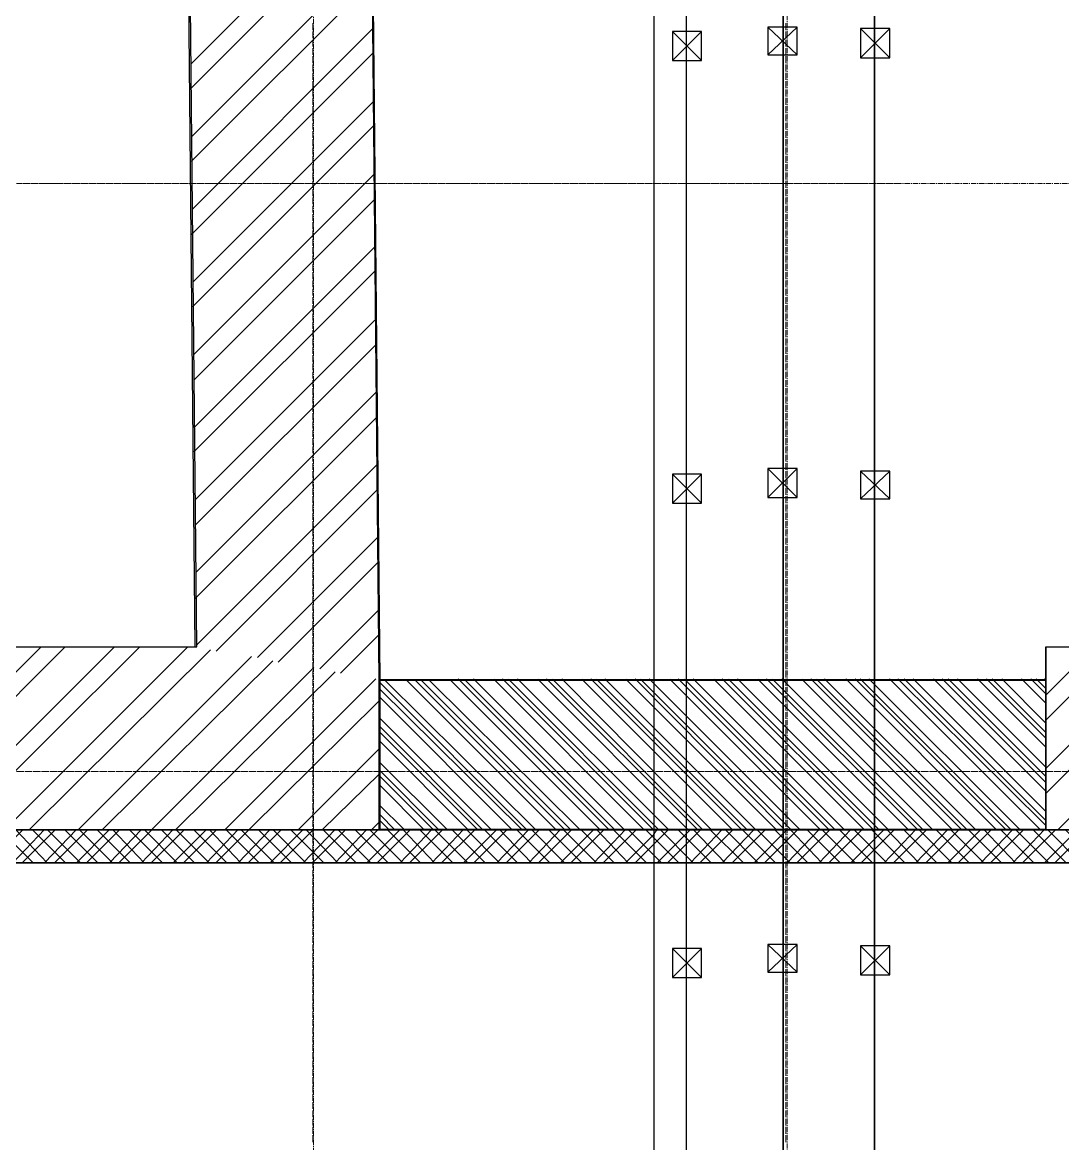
# Model space of a CAD drawing. Header units: millimetres. Extents: x -10178924 to 11692288, y -947381 to 58396.
# Drawn here: x 747018 to 750201, y -814179 to -810748 of the extents above; entities that cross this region are included whole.
import ezdxf

# ---------------------------------------------------------------- set-up
doc = ezdxf.new("R2010")
doc.units = ezdxf.units.MM
doc.linetypes.add('осевая', pattern=[50.8, 31.75, -6.35, 6.35, -6.35])
for name, color, linetype, lineweight in [('PDF _0', 7, 'Continuous', 9), ('PDF _Разрезы', 7, 'Continuous', 9), ('ОСНОВНАЯ', 127, 'Continuous', 35), ('Отделка СТЕН', 6, 'Continuous', 13), ('Перегородки', 162, 'Continuous', 9), ('Размеры осевые', 153, 'Continuous', 9), ('Стены.1', 7, 'Continuous', 25), ('ШТРИХОВКА', 252, 'Continuous', 15)]:
    doc.layers.add(name, color=color, linetype=linetype, lineweight=lineweight)
for name, color, linetype in [('PDF _PDF _Разрезы', 7, 'Continuous'), ('PDF _ВК_В1', 5, 'Continuous'), ('PDF _ВК_Т3', 1, 'Continuous'), ('PDF _ВК_Т4', 6, 'Continuous'), ('PDF _ОСНОВНАЯ', 1, 'Continuous'), ('PDF _Отделка СТЕН', 6, 'Continuous'), ('PDF _Стены внутр.1', 7, 'Continuous'), ('PDF _Стены.1', 7, 'Continuous'), ('Стены внутр.1', 7, 'Continuous')]:
    doc.layers.add(name, color=color, linetype=linetype)
for name, color, linetype, true_color in [('PDF _Перегородки', 7, 'Continuous', 0x0037dd), ('PDF _Размеры осевые', 7, 'Continuous', 0x5d6970), ('PDF _штриховка', 7, 'Continuous', 0x95834a)]:
    doc.layers.add(name, color=color, linetype=linetype, true_color=true_color)

# ---------------------------------------------------------------- blocks, each defined once
blk = doc.blocks.new('A$C5282721b')
at = {"layer": 'Отделка СТЕН', "true_color": 0x000000, "transparency": 33554687}
h = blk.add_hatch(dxfattribs=at)
h.set_pattern_fill('ANSI37', color=18, scale=22, angle=-90)
h.set_pattern_definition([(315, (-17446.33, 108538.816), (49.39141, 49.39141), []), (45, (-17446.33, 108538.816), (-49.39141, 49.39141), [])])
h.paths.add_polyline_path([(26592.373, -32428.119), (25753.823, -32428.119), (17403.142, -32428.119), (17403.142, -38395.958), (26591.954, -38400.464), (26591.961, -38300.463), (17503.142, -38296.007), (17503.142, -32528.119), (25753.823, -32528.119), (26592.366, -32528.119)])
h.paths.add_polyline_path([(28638.33, -32428.119), (27792.557, -32428.119), (26592.373, -32428.119), (26592.366, -32528.119), (28638.33, -32528.119)])
h.paths.add_polyline_path([(36484.836, -38082.681), (36383.118, -38082.906), (36381.494, -38305.263), (26591.961, -38300.463), (26591.954, -38400.464), (36480.32, -38405.312)])
at = {"layer": 'Перегородки', "lineweight": 20, "true_color": 0x000000, "transparency": 33554687}
h = blk.add_hatch(dxfattribs=at)
h.set_pattern_fill('ANSI32', color=18, scale=10, angle=-90)
h.set_pattern_definition([(315, (314226.94, 14316.97), (67.35192, 67.35192), []), (315, (314226.94, 14272.07), (67.35192, 67.35192), [])])
h.paths.add_polyline_path([(25753.823, -31968.119), (25753.823, -32428.119), (27792.557, -32428.119), (27792.557, -31966.149)])
at = {"layer": 'ШТРИХОВКА', "ltscale": 100, "true_color": 0x000000, "transparency": 33554687}
h = blk.add_hatch(dxfattribs=at)
h.set_pattern_fill('ANSI31', color=18, scale=50)
h.set_pattern_definition([(45, (-107037.55, 12739.44), (-112.2532, 112.2532), [])])
h.paths.add_polyline_path([(25192.811, -31868.119), (25035.25, -15862.111), (25595.277, -15862.111), (25753.823, -31968.119)])
h = blk.add_hatch(dxfattribs=at)
h.set_pattern_fill('ANSI31', color=18, scale=50)
h.set_pattern_definition([(45, (-104060.72, 12739.44), (-112.2532, 112.2532), [])])
h.paths.add_polyline_path([(28819.385, -27909.346), (28259.391, -27912.252), (28288.13, -31868.119), (27792.557, -31868.119), (27792.557, -32428.119), (29042.101, -32424.051), (29042.101, -31868.119), (28848.144, -31868.119)])
h.paths.add_polyline_path([(28251.265, -26793.645), (28811.26, -26790.739), (28731.866, -15862.111), (28171.851, -15862.111)])
h = blk.add_hatch(dxfattribs=at)
h.set_pattern_fill('ANSI31', color=18, scale=50)
h.set_pattern_definition([(45, (-79853.19, 25128.16), (-112.2532, 112.2532), [])])
edge = h.paths.add_edge_path()
edge.add_line((36498.921, -37009.188), (36898.882, -37014.787))
edge.add_line((36898.882, -37014.787), (36964.029, -32428.119))
edge.add_line((36964.029, -32428.119), (37032.722, -32428.119))
edge.add_line((37032.722, -32428.119), (37032.722, -30586.036))
edge.add_line((37032.722, -30586.036), (38904.657, -30586.036))
edge.add_line((38904.657, -30586.036), (38902.425, -30898.17))
edge.add_line((38902.425, -30898.17), (39152.455, -30898.17))
edge.add_line((39152.455, -30898.17), (39154.793, -30586.036))
edge.add_line((39154.793, -30586.036), (41035.118, -30586.036))
edge.add_line((41035.118, -30586.036), (41035.118, -30412.839))
edge.add_line((41035.118, -30412.839), (41035.118, -30026.036))
edge.add_line((41035.118, -30026.036), (36472.722, -30026.036))
edge.add_line((36472.722, -30026.036), (36472.722, -31868.119))
edge.add_line((36472.722, -31868.119), (30542.101, -31868.119))
edge.add_line((30542.101, -31868.119), (30542.101, -32424.051))
edge.add_line((30542.101, -32424.051), (36563.99, -32428.119))
edge.add_line((36563.99, -32428.119), (36498.921, -37066.477))
h.paths.add_polyline_path([(25192.811, -31868.119), (17563.142, -31868.119), (17563.142, -30066.63), (12841.199, -30066.63), (12841.199, -31868.119), (7024.898, -31868.119), (7024.898, -31969.641), (7024.898, -32428.119), (13001.199, -32428.119), (13001.199, -38443.071), (10379.676, -38473.857), (10379.676, -38873.885), (13001.199, -38843.098), (13401.199, -38838.401), (13401.199, -32428.119), (13401.199, -30626.63), (17003.142, -30626.63), (17003.142, -32428.119), (17003.142, -38795.762), (36871.442, -38820.294), (36872.104, -38529.718), (36884.044, -38081.988), (36484.836, -38082.681), (36480.32, -38405.312), (17403.142, -38395.958), (17403.142, -32428.119), (25753.823, -32428.119), (25753.823, -31968.119)])
at = {"layer": 'PDF _Разрезы', "color": 18, "lineweight": 9, "true_color": 0x000000, "transparency": 33554687}
blk.add_lwpolyline([(26590.978, -58613.553), (26594.843, 2746.034)], dxfattribs=at)
at = {"layer": 'ОСНОВНАЯ', "color": 18, "ltscale": 100, "true_color": 0x000000, "transparency": 33554687}
for p, q in [((25753.823, -31968.119), (27792.565, -31969.135)), ((27792.557, -32428.119), (25753.823, -32428.119))]:
    blk.add_line(p, q, dxfattribs=at)
at = {"layer": 'Размеры осевые', "color": 251, "linetype": 'осевая', "ltscale": 0.5, "transparency": 33554687}
for p, q in [((27000, -52200), (27000, 1500)), ((25550, -58512.867), (25550, -4812.867)), ((-9750, -30450), (44700, -30450)), ((-9750, -32250), (62308.109, -32250)), ((-9718.727, -32250), (61848.609, -32250)), ((-9718.727, -32250), (61848.609, -32250))]:
    blk.add_line(p, q, dxfattribs=at)
at = {"layer": 'Стены внутр.1', "color": 18, "linetype": 'Continuous', "true_color": 0x000000, "transparency": 33554687}
blk.add_line((25753.823, -32428.119), (25753.823, -31968.119), dxfattribs=at)
at = {"layer": 'Стены.1', "color": 18, "linetype": 'Continuous', "true_color": 0x000000, "transparency": 33554687}
for p, q in [((27792.557, -32428.119), (27792.557, -31868.119)), ((25753.823, -32428.119), (25753.823, -31968.119))]:
    blk.add_line(p, q, dxfattribs=at)
at = {"layer": 'Стены.1', "color": 18, "linetype": 'Continuous', "true_color": 0x000000, "transparency": 33554687, "flags": 128}
for points in [[(25192.811, -31868.119), (25035.25, -15862.111)], [(25753.823, -31968.119), (25595.277, -15862.111)], [(17563.142, -31868.119), (25192.811, -31868.119)], [(27792.557, -31868.119), (28288.13, -31868.119)], [(17403.142, -32428.119), (25753.823, -32428.119)], [(27792.557, -32428.119), (28638.33, -32428.119)], [(17503.142, -32528.119), (25753.823, -32528.119)], [(25753.823, -32528.119), (28638.33, -32528.119)]]:
    blk.add_lwpolyline(points, dxfattribs=at)

msp = doc.modelspace()

# ---------------------------------------------------------------- linework, layer by layer
at = {"layer": 'PDF _0', "lineweight": 25}
for points in [[(749007.6, -810864.3), (749096.5, -810864.3), (749096.5, -810775.4), (749007.6, -810775.4)], [(749299.7, -810847.3), (749388.6, -810847.3), (749388.6, -810762.7), (749299.7, -810762.7)], [(749583.3, -810855.8), (749672.2, -810855.8), (749672.2, -810766.9), (749583.3, -810766.9)], [(749299.7, -812202), (749388.6, -812202), (749388.6, -812113.1), (749299.7, -812113.1)], [(749007.6, -812218.9), (749096.5, -812218.9), (749096.5, -812130), (749007.6, -812130)], [(749583.3, -812206.2), (749672.2, -812206.2), (749672.2, -812121.6), (749583.3, -812121.6)], [(749007.6, -813671), (749096.5, -813671), (749096.5, -813582.1), (749007.6, -813582.1)], [(749299.7, -813654), (749388.6, -813654), (749388.6, -813569.4), (749299.7, -813569.4)], [(749583.3, -813662.5), (749672.2, -813662.5), (749672.2, -813573.6), (749583.3, -813573.6)]]:
    msp.add_lwpolyline(points, close=True, dxfattribs=at)
for points in [[(749007.6, -810775.4), (749096.5, -810864.3)], [(749096.5, -810775.4), (749007.6, -810864.3)], [(749299.7, -810762.7), (749388.6, -810847.3)], [(749388.6, -810762.7), (749299.7, -810847.3)], [(749583.3, -810766.9), (749672.2, -810855.8)], [(749672.2, -810766.9), (749583.3, -810855.8)], [(749299.7, -812113.1), (749388.6, -812202)], [(749388.6, -812113.1), (749299.7, -812202)], [(749007.6, -812130), (749096.5, -812218.9)], [(749096.5, -812130), (749007.6, -812218.9)], [(749583.3, -812121.6), (749672.2, -812206.2)], [(749672.2, -812121.6), (749583.3, -812206.2)], [(749007.6, -813582.1), (749096.5, -813671)], [(749096.5, -813582.1), (749007.6, -813671)], [(749299.7, -813569.4), (749388.6, -813654)], [(749388.6, -813569.4), (749299.7, -813654)], [(749583.3, -813573.6), (749672.2, -813662.5)], [(749672.2, -813573.6), (749583.3, -813662.5)]]:
    msp.add_lwpolyline(points, dxfattribs=at)
at = {"layer": 'PDF _PDF _Разрезы', "lineweight": 9}
msp.add_lwpolyline([(748948.3, -839405.6), (748952.5, -778045.5)], dxfattribs=at)
at = {"layer": 'PDF _ВК_В1', "lineweight": 30}
msp.add_lwpolyline([(749049.9, -821291), (749049.9, -786439.2)], dxfattribs=at)
at = {"layer": 'PDF _ВК_Т3', "lineweight": 35}
msp.add_lwpolyline([(749346.2, -821172.5), (749346.2, -786147.1)], dxfattribs=at)
at = {"layer": 'PDF _ВК_Т4', "lineweight": 35}
msp.add_lwpolyline([(749625.6, -821121.7), (749625.6, -785876.1)], dxfattribs=at)
at = {"layer": 'PDF _ОСНОВНАЯ', "lineweight": 35}
for points in [[(748110.1, -812760.8), (750150.5, -812760.8)], [(750150.6, -813218), (748110.2, -813218)]]:
    msp.add_lwpolyline(points, dxfattribs=at)
at = {"layer": 'PDF _Отделка СТЕН', "lineweight": 13}
for points in [[(746988.3, -813319.6), (747085.6, -813218)], [(746996.7, -813218), (747094.1, -813319.6)], [(747085.6, -813319.6), (747183, -813218)], [(747094.1, -813218), (747195.7, -813319.6)], [(747183, -813319.6), (747284.6, -813218)], [(747191.5, -813218), (747293.1, -813319.6)], [(747284.6, -813319.6), (747382, -813218)], [(747293.1, -813218), (747390.4, -813319.6)], [(747382, -813319.6), (747479.3, -813218)], [(747390.4, -813218), (747492, -813319.6)], [(747479.3, -813319.6), (747580.9, -813218)], [(747487.8, -813218), (747589.4, -813319.6)], [(747580.9, -813319.6), (747678.3, -813218)], [(747589.4, -813218), (747686.8, -813319.6)], [(747678.3, -813319.6), (747775.7, -813218)], [(747686.8, -813218), (747788.4, -813319.6)], [(747775.7, -813319.6), (747877.3, -813218)], [(747784.1, -813218), (747885.7, -813319.6)], [(747877.3, -813319.6), (747974.6, -813218)], [(747885.7, -813218), (747983.1, -813319.6)], [(747974.6, -813319.6), (748072, -813218)], [(747983.1, -813218), (748084.7, -813319.6)], [(748072, -813319.6), (748173.6, -813218)], [(748080.5, -813218), (748182.1, -813319.6)], [(748173.6, -813319.6), (748271, -813218)], [(748182.1, -813218), (748279.4, -813319.6)], [(748271, -813319.6), (748368.3, -813218)], [(748279.4, -813218), (748381, -813319.6)], [(748368.3, -813319.6), (748469.9, -813218)], [(748376.8, -813218), (748478.4, -813319.6)], [(748469.9, -813319.6), (748567.3, -813218)], [(748478.4, -813218), (748575.8, -813319.6)], [(748567.3, -813319.6), (748664.7, -813218)], [(748575.8, -813218), (748677.4, -813319.6)], [(748664.7, -813319.6), (748766.3, -813218)], [(748673.1, -813218), (748774.7, -813319.6)], [(748766.3, -813319.6), (748863.6, -813218)], [(748774.7, -813218), (748872.1, -813319.6)], [(748961, -813218), (748948.3, -813234.9), (748863.6, -813319.6)], [(748872.1, -813218), (748948.3, -813294.2)], [(748961, -813319.6), (749062.6, -813218)], [(748969.5, -813218), (749071.1, -813319.6)], [(749062.6, -813319.6), (749160, -813218)], [(749071.1, -813218), (749168.4, -813319.6)], [(749160, -813319.6), (749257.3, -813218)], [(749168.4, -813218), (749270, -813319.6)], [(749257.3, -813319.6), (749358.9, -813218)], [(749265.8, -813218), (749367.4, -813319.6)], [(749358.9, -813319.6), (749456.3, -813218)], [(749367.4, -813218), (749464.8, -813319.6)], [(749456.3, -813319.6), (749553.7, -813218)], [(749464.8, -813218), (749566.4, -813319.6)], [(749553.7, -813319.6), (749655.3, -813218)], [(749562.1, -813218), (749663.7, -813319.6)], [(749655.3, -813319.6), (749752.6, -813218)], [(749663.7, -813218), (749761.1, -813319.6)], [(749752.6, -813319.6), (749850, -813218)], [(749761.1, -813218), (749862.7, -813319.6)], [(749850, -813319.6), (749951.6, -813218)], [(749858.5, -813218), (749960.1, -813319.6)], [(749951.6, -813319.6), (750049, -813218)], [(749960.1, -813218), (750057.4, -813319.6)], [(750049, -813319.6), (750146.3, -813218)], [(750057.4, -813218), (750159, -813319.6)], [(750146.3, -813319.6), (750247.9, -813218)], [(750154.8, -813218), (750256.4, -813319.6)], [(748948.3, -813294.2), (748973.7, -813319.6)]]:
    msp.add_lwpolyline(points, dxfattribs=at)
at = {"layer": 'PDF _Перегородки', "color": 5, "lineweight": 20}
for points in [[(748127, -812760.8), (748588.5, -813218)], [(748220.2, -812760.8), (748677.4, -813218)], [(748262.5, -812760.8), (748723.9, -813218)], [(748351.4, -812756.6), (748812.8, -813218)], [(748398, -812756.6), (748859.4, -813218)], [(748486.9, -812756.6), (748948.3, -813218)], [(748533.4, -812756.6), (748994.9, -813218)], [(748622.3, -812756.6), (749083.8, -813218)], [(748668.9, -812756.6), (749126.1, -813218)], [(748757.8, -812756.6), (749219.2, -813218)], [(748800.1, -812756.6), (749261.6, -813218)], [(748893.3, -812756.6), (749350.5, -813218)], [(748935.6, -812756.6), (749397, -813218)], [(749024.5, -812756.6), (749485.9, -813218)], [(749071.1, -812756.6), (749532.5, -813218)], [(749160, -812756.6), (749621.4, -813218)], [(749206.5, -812756.6), (749668, -813218)], [(749295.4, -812756.6), (749756.9, -813218)], [(749342, -812756.6), (749803.4, -813218)], [(749430.9, -812756.6), (749892.3, -813218)], [(749473.2, -812756.6), (749934.7, -813218)], [(749566.4, -812756.6), (750027.8, -813218)], [(749608.7, -812756.6), (750070.1, -813218)], [(749697.6, -812756.6), (750150.6, -813205.3)], [(749744.2, -812756.6), (750150.6, -813163)], [(749833.1, -812756.6), (750150.6, -813074.1)], [(749879.6, -812756.6), (750150.6, -813027.5)], [(749968.5, -812756.6), (750150.6, -812938.6)], [(750015.1, -812756.6), (750150.6, -812892)], [(750104, -812756.6), (750150.6, -812803.1)], [(750146.3, -812756.6), (750150.6, -812756.6)], [(748110.1, -812786.2), (748546.1, -813218)], [(748110.1, -812875.1), (748453, -813218)], [(748110.1, -812917.4), (748410.7, -813218)], [(748110.1, -813010.6), (748317.5, -813218)], [(748110.1, -813052.9), (748275.2, -813218)], [(748110.1, -813141.8), (748186.3, -813218)], [(748110.1, -813188.4), (748139.7, -813218)]]:
    msp.add_lwpolyline(points, dxfattribs=at)
at = {"layer": 'PDF _Размеры осевые', "lineweight": 9}
for points in [[(747906.9, -810771.1), (747906.9, -810754.2), (747906.9, -810750)], [(747906.9, -810796.5), (747906.9, -810779.6), (747906.9, -810775.4)], [(749354.7, -810771.1), (749354.7, -810754.2), (749354.7, -810750)], [(749354.7, -810796.5), (749354.7, -810779.6), (749354.7, -810775.4)], [(747906.9, -810821.9), (747906.9, -810805), (747906.9, -810800.8)], [(749354.7, -810821.9), (749354.7, -810805), (749354.7, -810800.8)], [(747906.9, -810847.3), (747906.9, -810830.4), (747906.9, -810826.2)], [(749354.7, -810847.3), (749354.7, -810830.4), (749354.7, -810826.2)], [(747906.9, -810872.7), (747906.9, -810855.8), (747906.9, -810851.6)], [(747906.9, -810898.1), (747906.9, -810881.2), (747906.9, -810877)], [(749354.7, -810872.7), (749354.7, -810855.8), (749354.7, -810851.6)], [(749354.7, -810898.1), (749354.7, -810881.2), (749354.7, -810877)], [(747906.9, -810923.5), (747906.9, -810906.6), (747906.9, -810902.4)], [(749354.7, -810923.5), (749354.7, -810906.6), (749354.7, -810902.4)], [(747906.9, -810948.9), (747906.9, -810932), (747906.9, -810927.8)], [(749354.7, -810948.9), (749354.7, -810932), (749354.7, -810927.8)], [(747906.9, -810974.3), (747906.9, -810957.4), (747906.9, -810953.2)], [(747906.9, -810999.7), (747906.9, -810982.8), (747906.9, -810978.6)], [(749354.7, -810974.3), (749354.7, -810957.4), (749354.7, -810953.2)], [(749354.7, -810999.7), (749354.7, -810982.8), (749354.7, -810978.6)], [(747906.9, -811025.1), (747906.9, -811008.2), (747906.9, -811004)], [(749354.7, -811025.1), (749354.7, -811008.2), (749354.7, -811004)], [(747906.9, -811050.5), (747906.9, -811033.6), (747906.9, -811029.4)], [(749354.7, -811050.5), (749354.7, -811033.6), (749354.7, -811029.4)], [(747906.9, -811075.9), (747906.9, -811059), (747906.9, -811054.8)], [(747906.9, -811101.3), (747906.9, -811084.4), (747906.9, -811080.2)], [(749354.7, -811075.9), (749354.7, -811059), (749354.7, -811054.8)], [(749354.7, -811101.3), (749354.7, -811084.4), (749354.7, -811080.2)], [(747906.9, -811126.7), (747906.9, -811109.8), (747906.9, -811105.6)], [(749354.7, -811126.7), (749354.7, -811109.8), (749354.7, -811105.6)], [(747906.9, -811152.1), (747906.9, -811135.2), (747906.9, -811131)], [(749354.7, -811152.1), (749354.7, -811135.2), (749354.7, -811131)], [(747906.9, -811177.5), (747906.9, -811160.6), (747906.9, -811156.4)], [(747906.9, -811202.9), (747906.9, -811186), (747906.9, -811181.8)], [(749354.7, -811177.5), (749354.7, -811160.6), (749354.7, -811156.4)], [(749354.7, -811202.9), (749354.7, -811186), (749354.7, -811181.8)], [(747906.9, -811228.3), (747906.9, -811211.4), (747906.9, -811207.2)], [(749354.7, -811228.3), (749354.7, -811211.4), (749354.7, -811207.2)], [(747017.9, -811241), (747022.1, -811241), (747039.1, -811241)], [(747043.3, -811241), (747047.5, -811241), (747064.5, -811241)], [(747068.7, -811241), (747072.9, -811241), (747089.9, -811241)], [(747094.1, -811241), (747098.3, -811241), (747115.3, -811241)], [(747119.5, -811241), (747123.7, -811241), (747140.7, -811241)], [(747144.9, -811241), (747149.1, -811241), (747166.1, -811241)], [(747170.3, -811241), (747174.5, -811241), (747191.5, -811241)], [(747195.7, -811241), (747199.9, -811241), (747216.9, -811241)], [(747221.1, -811241), (747225.3, -811241), (747242.3, -811241)], [(747246.5, -811241), (747250.7, -811241), (747267.7, -811241)], [(747271.9, -811241), (747276.1, -811241), (747293.1, -811241)], [(747297.3, -811241), (747301.5, -811241), (747318.5, -811241)], [(747322.7, -811241), (747326.9, -811241), (747343.9, -811241)], [(747348.1, -811241), (747352.3, -811241), (747369.3, -811241)], [(747373.5, -811241), (747377.7, -811241), (747394.7, -811241)], [(747398.9, -811241), (747403.1, -811241), (747420.1, -811241)], [(747424.3, -811241), (747428.5, -811241), (747445.5, -811241)], [(747449.7, -811241), (747453.9, -811241), (747470.9, -811241)], [(747475.1, -811241), (747479.3, -811241), (747496.3, -811241)], [(747500.5, -811241), (747504.7, -811241), (747521.7, -811241)], [(747525.9, -811241), (747530.1, -811241), (747547.1, -811241)], [(747551.3, -811241), (747555.5, -811241), (747572.5, -811241)], [(747576.7, -811241), (747580.9, -811241), (747597.9, -811241)], [(747602.1, -811241), (747606.3, -811241), (747623.3, -811241)], [(747627.5, -811241), (747631.7, -811241), (747648.7, -811241)], [(747652.9, -811241), (747657.1, -811241), (747674.1, -811241)], [(747678.3, -811241), (747682.5, -811241), (747699.5, -811241)], [(747703.7, -811241), (747707.9, -811241), (747724.9, -811241)], [(747729.1, -811241), (747733.3, -811241), (747750.3, -811241)], [(747754.5, -811241), (747758.7, -811241), (747775.7, -811241)], [(747779.9, -811241), (747784.1, -811241), (747801.1, -811241)], [(747805.3, -811241), (747809.5, -811241), (747826.5, -811241)], [(747830.7, -811241), (747834.9, -811241), (747851.9, -811241)], [(747856.1, -811241), (747860.3, -811241), (747877.3, -811241)], [(747881.5, -811241), (747885.7, -811241), (747902.7, -811241)], [(747906.9, -811253.7), (747906.9, -811236.8), (747906.9, -811232.6)], [(747906.9, -811241), (747911.1, -811241), (747928.1, -811241)], [(747906.9, -811279.1), (747906.9, -811262.2), (747906.9, -811258)], [(747932.3, -811241), (747936.5, -811241), (747953.5, -811241)], [(747957.7, -811241), (747961.9, -811241), (747978.9, -811241)], [(747983.1, -811241), (747987.3, -811241), (748004.3, -811241)], [(748008.5, -811241), (748012.7, -811241), (748029.7, -811241)], [(748033.9, -811241), (748038.1, -811241), (748055.1, -811241)], [(748059.3, -811241), (748063.5, -811241), (748080.5, -811241)], [(748084.7, -811241), (748088.9, -811241), (748105.9, -811241)], [(748110.1, -811241), (748114.3, -811241), (748131.3, -811241)], [(748135.5, -811241), (748139.7, -811241), (748156.7, -811241)], [(748160.9, -811241), (748165.1, -811241), (748182.1, -811241)], [(748186.3, -811241), (748190.5, -811241), (748207.5, -811241)], [(748211.7, -811241), (748215.9, -811241), (748232.9, -811241)], [(748237.1, -811241), (748241.3, -811241), (748258.3, -811241)], [(748262.5, -811241), (748266.7, -811241), (748283.7, -811241)], [(748287.9, -811241), (748292.1, -811241), (748309.1, -811241)], [(748313.3, -811241), (748317.5, -811241), (748334.5, -811241)], [(748338.7, -811241), (748342.9, -811241), (748359.9, -811241)], [(748364.1, -811241), (748368.3, -811241), (748385.3, -811241)], [(748389.5, -811241), (748393.7, -811241), (748410.7, -811241)], [(748414.9, -811241), (748419.1, -811241), (748436.1, -811241)], [(748440.3, -811241), (748444.5, -811241), (748461.5, -811241)], [(748465.7, -811241), (748469.9, -811241), (748486.9, -811241)], [(748491.1, -811241), (748495.3, -811241), (748512.3, -811241)], [(748516.5, -811241), (748520.7, -811241), (748537.7, -811241)], [(748541.9, -811241), (748546.1, -811241), (748563.1, -811241)], [(748567.3, -811241), (748571.5, -811241), (748588.5, -811241)], [(748592.7, -811241), (748596.9, -811241), (748613.9, -811241)], [(748618.1, -811241), (748622.3, -811241), (748639.3, -811241)], [(748643.5, -811241), (748647.7, -811241), (748664.7, -811241)], [(748668.9, -811241), (748673.1, -811241), (748690.1, -811241)], [(748694.3, -811241), (748698.5, -811241), (748715.5, -811241)], [(748719.7, -811241), (748723.9, -811241), (748740.9, -811241)], [(748745.1, -811241), (748749.3, -811241), (748766.3, -811241)], [(748770.5, -811241), (748774.7, -811241), (748791.7, -811241)], [(748795.9, -811241), (748800.1, -811241), (748817.1, -811241)], [(748821.3, -811241), (748825.5, -811241), (748842.5, -811241)], [(748846.7, -811241), (748850.9, -811241), (748867.9, -811241)], [(748872.1, -811241), (748876.3, -811241), (748893.3, -811241)], [(748897.5, -811241), (748901.7, -811241), (748918.7, -811241)], [(748922.9, -811241), (748927.1, -811241), (748944.1, -811241)], [(748948.3, -811241), (748952.5, -811241), (748969.5, -811241)], [(748973.7, -811241), (748977.9, -811241), (748994.9, -811241)], [(748999.1, -811241), (749003.3, -811241), (749020.3, -811241)], [(749024.5, -811241), (749028.7, -811241), (749045.7, -811241)], [(749049.9, -811241), (749054.1, -811241), (749071.1, -811241)], [(749075.3, -811241), (749079.5, -811241), (749096.5, -811241)], [(749100.7, -811241), (749104.9, -811241), (749121.9, -811241)], [(749126.1, -811241), (749130.3, -811241), (749147.3, -811241)], [(749151.5, -811241), (749155.7, -811241), (749172.7, -811241)], [(749176.9, -811241), (749181.1, -811241), (749198.1, -811241)], [(749202.3, -811241), (749206.5, -811241), (749223.5, -811241)], [(749227.7, -811241), (749231.9, -811241), (749248.9, -811241)], [(749253.1, -811241), (749257.3, -811241), (749274.3, -811241)], [(749278.5, -811241), (749282.7, -811241), (749299.7, -811241)], [(749303.9, -811241), (749308.1, -811241), (749325.1, -811241)], [(749329.3, -811241), (749333.5, -811241), (749350.5, -811241)], [(749354.7, -811253.7), (749354.7, -811236.8), (749354.7, -811232.6)], [(749354.7, -811241), (749358.9, -811241), (749375.9, -811241)], [(749354.7, -811279.1), (749354.7, -811262.2), (749354.7, -811258)], [(749380.1, -811241), (749384.3, -811241), (749401.3, -811241)], [(749405.5, -811241), (749409.7, -811241), (749426.7, -811241)], [(749430.9, -811241), (749435.1, -811241), (749452.1, -811241)], [(749456.3, -811241), (749460.5, -811241), (749477.5, -811241)], [(749481.7, -811241), (749485.9, -811241), (749502.9, -811241)], [(749507.1, -811241), (749511.3, -811241), (749528.3, -811241)], [(749532.5, -811241), (749536.7, -811241), (749553.7, -811241)], [(749557.9, -811241), (749562.1, -811241), (749579.1, -811241)], [(749583.3, -811241), (749587.5, -811241), (749604.5, -811241)], [(749608.7, -811241), (749612.9, -811241), (749629.9, -811241)], [(749634.1, -811241), (749638.3, -811241), (749655.3, -811241)], [(749659.5, -811241), (749663.7, -811241), (749680.7, -811241)], [(749684.9, -811241), (749689.1, -811241), (749706.1, -811241)], [(747906.9, -811304.5), (747906.9, -811287.6), (747906.9, -811283.4)], [(749354.7, -811304.5), (749354.7, -811287.6), (749354.7, -811283.4)], [(747906.9, -811329.9), (747906.9, -811313), (747906.9, -811308.8)], [(749354.7, -811329.9), (749354.7, -811313), (749354.7, -811308.8)], [(747906.9, -811355.3), (747906.9, -811338.4), (747906.9, -811334.2)], [(747906.9, -811380.7), (747906.9, -811363.8), (747906.9, -811359.6)], [(749354.7, -811355.3), (749354.7, -811338.4), (749354.7, -811334.2)], [(749354.7, -811380.7), (749354.7, -811363.8), (749354.7, -811359.6)], [(747906.9, -811406.1), (747906.9, -811389.2), (747906.9, -811385)], [(749354.7, -811406.1), (749354.7, -811389.2), (749354.7, -811385)], [(747906.9, -811431.5), (747906.9, -811414.6), (747906.9, -811410.4)], [(749354.7, -811431.5), (749354.7, -811414.6), (749354.7, -811410.4)], [(747906.9, -811456.9), (747906.9, -811440), (747906.9, -811435.8)], [(747906.9, -811482.3), (747906.9, -811465.4), (747906.9, -811461.2)], [(749354.7, -811456.9), (749354.7, -811440), (749354.7, -811435.8)], [(749354.7, -811482.3), (749354.7, -811465.4), (749354.7, -811461.2)], [(747906.9, -811507.7), (747906.9, -811490.8), (747906.9, -811486.6)], [(749354.7, -811507.7), (749354.7, -811490.8), (749354.7, -811486.6)], [(747906.9, -811533.1), (747906.9, -811516.2), (747906.9, -811512)], [(749354.7, -811533.1), (749354.7, -811516.2), (749354.7, -811512)], [(747906.9, -811558.5), (747906.9, -811541.6), (747906.9, -811537.4)], [(747906.9, -811583.9), (747906.9, -811567), (747906.9, -811562.8)], [(749354.7, -811558.5), (749354.7, -811541.6), (749354.7, -811537.4)], [(749354.7, -811583.9), (749354.7, -811567), (749354.7, -811562.8)], [(747906.9, -811609.3), (747906.9, -811592.4), (747906.9, -811588.2)], [(749354.7, -811609.3), (749354.7, -811592.4), (749354.7, -811588.2)], [(747906.9, -811634.7), (747906.9, -811617.8), (747906.9, -811613.6)], [(749354.7, -811634.7), (749354.7, -811617.8), (749354.7, -811613.6)], [(747906.9, -811660.1), (747906.9, -811643.2), (747906.9, -811639)], [(747906.9, -811685.5), (747906.9, -811668.6), (747906.9, -811664.4)], [(749354.7, -811660.1), (749354.7, -811643.2), (749354.7, -811639)], [(749354.7, -811685.5), (749354.7, -811668.6), (749354.7, -811664.4)], [(747906.9, -811710.9), (747906.9, -811694), (747906.9, -811689.8)], [(749354.7, -811710.9), (749354.7, -811694), (749354.7, -811689.8)], [(747906.9, -811736.3), (747906.9, -811719.4), (747906.9, -811715.2)], [(749354.7, -811736.3), (749354.7, -811719.4), (749354.7, -811715.2)], [(747906.9, -811761.7), (747906.9, -811744.8), (747906.9, -811740.6)], [(747906.9, -811787.1), (747906.9, -811770.2), (747906.9, -811766)], [(749354.7, -811761.7), (749354.7, -811744.8), (749354.7, -811740.6)], [(749354.7, -811787.1), (749354.7, -811770.2), (749354.7, -811766)], [(747906.9, -811812.5), (747906.9, -811795.6), (747906.9, -811791.4)], [(749354.7, -811812.5), (749354.7, -811795.6), (749354.7, -811791.4)], [(747906.9, -811837.9), (747906.9, -811821), (747906.9, -811816.8)], [(747906.9, -811863.3), (747906.9, -811846.4), (747906.9, -811842.2)], [(749354.7, -811837.9), (749354.7, -811821), (749354.7, -811816.8)], [(749354.7, -811863.3), (749354.7, -811846.4), (749354.7, -811842.2)], [(747906.9, -811888.7), (747906.9, -811871.8), (747906.9, -811867.6)], [(749354.7, -811888.7), (749354.7, -811871.8), (749354.7, -811867.6)], [(747906.9, -811914.1), (747906.9, -811897.2), (747906.9, -811893)], [(749354.7, -811914.1), (749354.7, -811897.2), (749354.7, -811893)], [(747906.9, -811939.5), (747906.9, -811922.6), (747906.9, -811918.4)], [(747906.9, -811964.9), (747906.9, -811948), (747906.9, -811943.8)], [(749354.7, -811939.5), (749354.7, -811922.6), (749354.7, -811918.4)], [(749354.7, -811964.9), (749354.7, -811948), (749354.7, -811943.8)], [(747906.9, -811990.3), (747906.9, -811973.4), (747906.9, -811969.2)], [(749354.7, -811990.3), (749354.7, -811973.4), (749354.7, -811969.2)], [(747906.9, -812015.7), (747906.9, -811998.8), (747906.9, -811994.6)], [(749354.7, -812015.7), (749354.7, -811998.8), (749354.7, -811994.6)], [(747906.9, -812041.1), (747906.9, -812024.2), (747906.9, -812020)], [(747906.9, -812066.5), (747906.9, -812049.6), (747906.9, -812045.4)], [(749354.7, -812041.1), (749354.7, -812024.2), (749354.7, -812020)], [(749354.7, -812066.5), (749354.7, -812049.6), (749354.7, -812045.4)], [(747906.9, -812091.9), (747906.9, -812075), (747906.9, -812070.8)], [(749354.7, -812091.9), (749354.7, -812075), (749354.7, -812070.8)], [(747906.9, -812117.3), (747906.9, -812100.4), (747906.9, -812096.2)], [(749354.7, -812117.3), (749354.7, -812100.4), (749354.7, -812096.2)], [(747906.9, -812142.7), (747906.9, -812125.8), (747906.9, -812121.6)], [(747906.9, -812168.1), (747906.9, -812151.2), (747906.9, -812147)], [(749354.7, -812142.7), (749354.7, -812125.8), (749354.7, -812121.6)], [(749354.7, -812168.1), (749354.7, -812151.2), (749354.7, -812147)], [(747906.9, -812193.5), (747906.9, -812176.6), (747906.9, -812172.4)], [(749354.7, -812193.5), (749354.7, -812176.6), (749354.7, -812172.4)], [(747906.9, -812218.9), (747906.9, -812202), (747906.9, -812197.8)], [(749354.7, -812218.9), (749354.7, -812202), (749354.7, -812197.8)], [(747906.9, -812244.3), (747906.9, -812227.4), (747906.9, -812223.2)], [(747906.9, -812269.7), (747906.9, -812252.8), (747906.9, -812248.6)], [(749354.7, -812244.3), (749354.7, -812227.4), (749354.7, -812223.2)], [(749354.7, -812269.7), (749354.7, -812252.8), (749354.7, -812248.6)], [(747906.9, -812295.1), (747906.9, -812278.2), (747906.9, -812274)], [(749354.7, -812295.1), (749354.7, -812278.2), (749354.7, -812274)], [(747906.9, -812320.5), (747906.9, -812303.6), (747906.9, -812299.4)], [(749354.7, -812320.5), (749354.7, -812303.6), (749354.7, -812299.4)], [(747906.9, -812345.9), (747906.9, -812329), (747906.9, -812324.8)], [(747906.9, -812371.3), (747906.9, -812354.4), (747906.9, -812350.2)], [(749354.7, -812345.9), (749354.7, -812329), (749354.7, -812324.8)], [(749354.7, -812371.3), (749354.7, -812354.4), (749354.7, -812350.2)], [(747906.9, -812396.7), (747906.9, -812379.8), (747906.9, -812375.6)], [(749354.7, -812396.7), (749354.7, -812379.8), (749354.7, -812375.6)], [(747906.9, -812422.1), (747906.9, -812405.2), (747906.9, -812401)], [(749354.7, -812422.1), (749354.7, -812405.2), (749354.7, -812401)], [(747906.9, -812447.5), (747906.9, -812430.6), (747906.9, -812426.4)], [(747906.9, -812472.9), (747906.9, -812456), (747906.9, -812451.8)], [(749354.7, -812447.5), (749354.7, -812430.6), (749354.7, -812426.4)], [(749354.7, -812472.9), (749354.7, -812456), (749354.7, -812451.8)], [(747906.9, -812498.3), (747906.9, -812481.4), (747906.9, -812477.2)], [(749354.7, -812498.3), (749354.7, -812481.4), (749354.7, -812477.2)], [(747906.9, -812523.7), (747906.9, -812506.8), (747906.9, -812502.6)], [(747906.9, -812549.1), (747906.9, -812532.2), (747906.9, -812528)], [(749354.7, -812523.7), (749354.7, -812506.8), (749354.7, -812502.6)], [(749354.7, -812549.1), (749354.7, -812532.2), (749354.7, -812528)], [(747906.9, -812574.5), (747906.9, -812557.6), (747906.9, -812553.4)], [(749354.7, -812574.5), (749354.7, -812557.6), (749354.7, -812553.4)], [(747906.9, -812599.9), (747906.9, -812583), (747906.9, -812578.8)], [(749354.7, -812599.9), (749354.7, -812583), (749354.7, -812578.8)], [(747906.9, -812625.3), (747906.9, -812608.4), (747906.9, -812604.2)], [(747906.9, -812650.7), (747906.9, -812633.8), (747906.9, -812629.6)], [(749354.7, -812625.3), (749354.7, -812608.4), (749354.7, -812604.2)], [(749354.7, -812650.7), (749354.7, -812633.8), (749354.7, -812629.6)], [(747906.9, -812676.1), (747906.9, -812659.2), (747906.9, -812655)], [(749354.7, -812676.1), (749354.7, -812659.2), (749354.7, -812655)], [(747906.9, -812701.5), (747906.9, -812684.6), (747906.9, -812680.4)], [(749354.7, -812701.5), (749354.7, -812684.6), (749354.7, -812680.4)], [(747906.9, -812726.9), (747906.9, -812710), (747906.9, -812705.8)], [(747906.9, -812752.3), (747906.9, -812735.4), (747906.9, -812731.2)], [(749354.7, -812726.9), (749354.7, -812710), (749354.7, -812705.8)], [(749354.7, -812752.3), (749354.7, -812735.4), (749354.7, -812731.2)], [(747906.9, -812777.7), (747906.9, -812760.8), (747906.9, -812756.6)], [(749354.7, -812777.7), (749354.7, -812760.8), (749354.7, -812756.6)], [(747906.9, -812803.1), (747906.9, -812786.2), (747906.9, -812782)], [(749354.7, -812803.1), (749354.7, -812786.2), (749354.7, -812782)], [(747906.9, -812828.5), (747906.9, -812811.6), (747906.9, -812807.4)], [(747906.9, -812853.9), (747906.9, -812837), (747906.9, -812832.8)], [(749354.7, -812828.5), (749354.7, -812811.6), (749354.7, -812807.4)], [(749354.7, -812853.9), (749354.7, -812837), (749354.7, -812832.8)], [(747906.9, -812879.3), (747906.9, -812862.4), (747906.9, -812858.2)], [(749354.7, -812879.3), (749354.7, -812862.4), (749354.7, -812858.2)], [(747906.9, -812904.7), (747906.9, -812887.8), (747906.9, -812883.6)], [(749354.7, -812904.7), (749354.7, -812887.8), (749354.7, -812883.6)], [(747906.9, -812930.1), (747906.9, -812913.2), (747906.9, -812909)], [(747906.9, -812955.5), (747906.9, -812938.6), (747906.9, -812934.4)], [(749354.7, -812930.1), (749354.7, -812913.2), (749354.7, -812909)], [(749354.7, -812955.5), (749354.7, -812938.6), (749354.7, -812934.4)], [(747906.9, -812980.9), (747906.9, -812964), (747906.9, -812959.8)], [(749354.7, -812980.9), (749354.7, -812964), (749354.7, -812959.8)], [(747906.9, -813006.3), (747906.9, -812989.4), (747906.9, -812985.2)], [(749354.7, -813006.3), (749354.7, -812989.4), (749354.7, -812985.2)], [(747022.1, -813040.2), (747022.1, -813040.2)], [(747026.4, -813040.2), (747043.3, -813040.2)], [(747047.5, -813040.2), (747047.5, -813040.2)], [(747051.8, -813040.2), (747068.7, -813040.2)], [(747072.9, -813040.2), (747072.9, -813040.2)], [(747077.2, -813040.2), (747094.1, -813040.2)], [(747098.3, -813040.2), (747098.3, -813040.2)], [(747102.6, -813040.2), (747119.5, -813040.2)], [(747123.7, -813040.2), (747123.7, -813040.2)], [(747128, -813040.2), (747144.9, -813040.2)], [(747149.1, -813040.2), (747149.1, -813040.2)], [(747153.4, -813040.2), (747170.3, -813040.2)], [(747174.5, -813040.2), (747174.5, -813040.2)], [(747178.8, -813040.2), (747195.7, -813040.2)], [(747199.9, -813040.2), (747199.9, -813040.2)], [(747204.2, -813040.2), (747221.1, -813040.2)], [(747225.3, -813040.2), (747225.3, -813040.2)], [(747229.6, -813040.2), (747246.5, -813040.2)], [(747250.7, -813040.2), (747250.7, -813040.2)], [(747255, -813040.2), (747271.9, -813040.2)], [(747276.1, -813040.2), (747276.1, -813040.2)], [(747280.4, -813040.2), (747297.3, -813040.2)], [(747301.5, -813040.2), (747301.5, -813040.2)], [(747305.8, -813040.2), (747322.7, -813040.2)], [(747326.9, -813040.2), (747326.9, -813040.2)], [(747331.2, -813040.2), (747348.1, -813040.2)], [(747352.3, -813040.2), (747352.3, -813040.2)], [(747356.6, -813040.2), (747373.5, -813040.2)], [(747377.7, -813040.2), (747377.7, -813040.2)], [(747382, -813040.2), (747398.9, -813040.2)], [(747403.1, -813040.2), (747403.1, -813040.2)], [(747407.4, -813040.2), (747424.3, -813040.2)], [(747428.5, -813040.2), (747428.5, -813040.2)], [(747432.8, -813040.2), (747449.7, -813040.2)], [(747453.9, -813040.2), (747453.9, -813040.2)], [(747458.2, -813040.2), (747475.1, -813040.2)], [(747479.3, -813040.2), (747479.3, -813040.2)], [(747483.6, -813040.2), (747500.5, -813040.2)], [(747504.7, -813040.2), (747504.7, -813040.2)], [(747509, -813040.2), (747525.9, -813040.2)], [(747530.1, -813040.2), (747530.1, -813040.2)], [(747534.4, -813040.2), (747551.3, -813040.2)], [(747555.5, -813040.2), (747555.5, -813040.2)], [(747559.8, -813040.2), (747576.7, -813040.2)], [(747580.9, -813040.2), (747580.9, -813040.2)], [(747585.2, -813040.2), (747602.1, -813040.2)], [(747606.3, -813040.2), (747606.3, -813040.2)], [(747610.6, -813040.2), (747627.5, -813040.2)], [(747631.7, -813040.2), (747631.7, -813040.2)], [(747636, -813040.2), (747652.9, -813040.2)], [(747657.1, -813040.2), (747657.1, -813040.2)], [(747661.4, -813040.2), (747678.3, -813040.2)], [(747682.5, -813040.2), (747682.5, -813040.2)], [(747686.8, -813040.2), (747703.7, -813040.2)], [(747707.9, -813040.2), (747707.9, -813040.2)], [(747712.2, -813040.2), (747729.1, -813040.2)], [(747733.3, -813040.2), (747733.3, -813040.2)], [(747737.6, -813040.2), (747754.5, -813040.2)], [(747758.7, -813040.2), (747758.7, -813040.2)], [(747763, -813040.2), (747779.9, -813040.2)], [(747784.1, -813040.2), (747784.1, -813040.2)], [(747788.4, -813040.2), (747805.3, -813040.2)], [(747809.5, -813040.2), (747809.5, -813040.2)], [(747813.8, -813040.2), (747830.7, -813040.2)], [(747834.9, -813040.2), (747834.9, -813040.2)], [(747839.2, -813040.2), (747856.1, -813040.2)], [(747860.3, -813040.2), (747860.3, -813040.2)], [(747864.6, -813040.2), (747881.5, -813040.2)], [(747885.7, -813040.2), (747885.7, -813040.2)], [(747890, -813040.2), (747906.9, -813040.2)], [(747906.9, -813031.7), (747906.9, -813014.8), (747906.9, -813010.6)], [(747906.9, -813057.1), (747906.9, -813040.2), (747906.9, -813036)], [(747911.1, -813040.2), (747911.1, -813040.2)], [(747915.4, -813040.2), (747932.3, -813040.2)], [(747936.5, -813040.2), (747936.5, -813040.2)], [(747940.8, -813040.2), (747957.7, -813040.2)], [(747961.9, -813040.2), (747961.9, -813040.2)], [(747966.2, -813040.2), (747983.1, -813040.2)], [(747987.3, -813040.2), (747987.3, -813040.2)], [(747991.6, -813040.2), (748008.5, -813040.2)], [(748012.7, -813040.2), (748012.7, -813040.2)], [(748017, -813040.2), (748033.9, -813040.2)], [(748038.1, -813040.2), (748038.1, -813040.2)], [(748042.4, -813040.2), (748059.3, -813040.2)], [(748063.5, -813040.2), (748063.5, -813040.2)], [(748067.8, -813040.2), (748084.7, -813040.2)], [(748088.9, -813040.2), (748088.9, -813040.2)], [(748093.2, -813040.2), (748110.1, -813040.2)], [(748114.3, -813040.2), (748114.3, -813040.2)], [(748118.6, -813040.2), (748135.5, -813040.2)], [(748139.7, -813040.2), (748139.7, -813040.2)], [(748144, -813040.2), (748160.9, -813040.2)], [(748165.1, -813040.2), (748165.1, -813040.2)], [(748169.4, -813040.2), (748186.3, -813040.2)], [(748190.5, -813040.2), (748190.5, -813040.2)], [(748194.8, -813040.2), (748211.7, -813040.2)], [(748215.9, -813040.2), (748215.9, -813040.2)], [(748220.2, -813040.2), (748237.1, -813040.2)], [(748241.3, -813040.2), (748241.3, -813040.2)], [(748245.6, -813040.2), (748262.5, -813040.2)], [(748266.7, -813040.2), (748266.7, -813040.2)], [(748271, -813040.2), (748287.9, -813040.2)], [(748292.1, -813040.2), (748292.1, -813040.2)], [(748296.4, -813040.2), (748313.3, -813040.2)], [(748317.5, -813040.2), (748317.5, -813040.2)], [(748321.8, -813040.2), (748338.7, -813040.2)], [(748342.9, -813040.2), (748342.9, -813040.2)], [(748347.2, -813040.2), (748364.1, -813040.2)], [(748368.3, -813040.2), (748368.3, -813040.2)], [(748372.6, -813040.2), (748389.5, -813040.2)], [(748393.7, -813040.2), (748393.7, -813040.2)], [(748398, -813040.2), (748414.9, -813040.2)], [(748419.1, -813040.2), (748419.1, -813040.2)], [(748423.4, -813040.2), (748440.3, -813040.2)], [(748444.5, -813040.2), (748444.5, -813040.2)], [(748448.8, -813040.2), (748465.7, -813040.2)], [(748469.9, -813040.2), (748469.9, -813040.2)], [(748474.2, -813040.2), (748491.1, -813040.2)], [(748495.3, -813040.2), (748495.3, -813040.2)], [(748499.6, -813040.2), (748516.5, -813040.2)], [(748520.7, -813040.2), (748520.7, -813040.2)], [(748525, -813040.2), (748541.9, -813040.2)], [(748546.1, -813040.2), (748546.1, -813040.2)], [(748550.4, -813040.2), (748567.3, -813040.2)], [(748571.5, -813040.2), (748571.5, -813040.2)], [(748575.8, -813040.2), (748592.7, -813040.2)], [(748596.9, -813040.2), (748596.9, -813040.2)], [(748601.2, -813040.2), (748618.1, -813040.2)], [(748622.3, -813040.2), (748622.3, -813040.2)], [(748626.6, -813040.2), (748643.5, -813040.2)], [(748647.7, -813040.2), (748647.7, -813040.2)], [(748652, -813040.2), (748668.9, -813040.2)], [(748673.1, -813040.2), (748673.1, -813040.2)], [(748677.4, -813040.2), (748694.3, -813040.2)], [(748698.5, -813040.2), (748698.5, -813040.2)], [(748702.8, -813040.2), (748719.7, -813040.2)], [(748723.9, -813040.2), (748723.9, -813040.2)], [(748728.2, -813040.2), (748745.1, -813040.2)], [(748749.3, -813040.2), (748749.3, -813040.2)], [(748753.6, -813040.2), (748770.5, -813040.2)], [(748774.7, -813040.2), (748774.7, -813040.2)], [(748779, -813040.2), (748795.9, -813040.2)], [(748800.1, -813040.2), (748800.1, -813040.2)], [(748804.4, -813040.2), (748821.3, -813040.2)], [(748825.5, -813040.2), (748825.5, -813040.2)], [(748829.8, -813040.2), (748846.7, -813040.2)], [(748850.9, -813040.2), (748850.9, -813040.2)], [(748855.2, -813040.2), (748872.1, -813040.2)], [(748876.3, -813040.2), (748876.3, -813040.2)], [(748880.6, -813040.2), (748897.5, -813040.2)], [(748901.7, -813040.2), (748901.7, -813040.2)], [(748906, -813040.2), (748922.9, -813040.2)], [(748927.1, -813040.2), (748927.1, -813040.2)], [(748931.4, -813040.2), (748948.3, -813040.2)], [(748952.5, -813040.2), (748952.5, -813040.2)], [(748956.8, -813040.2), (748973.7, -813040.2)], [(748977.9, -813040.2), (748977.9, -813040.2)], [(748982.2, -813040.2), (748999.1, -813040.2)], [(749003.3, -813040.2), (749003.3, -813040.2)], [(749007.6, -813040.2), (749024.5, -813040.2)], [(749028.7, -813040.2), (749028.7, -813040.2)], [(749033, -813040.2), (749049.9, -813040.2)], [(749054.1, -813040.2), (749054.1, -813040.2)], [(749058.4, -813040.2), (749075.3, -813040.2)], [(749079.5, -813040.2), (749079.5, -813040.2)], [(749083.8, -813040.2), (749100.7, -813040.2)], [(749104.9, -813040.2), (749104.9, -813040.2)], [(749109.2, -813040.2), (749126.1, -813040.2)], [(749130.3, -813040.2), (749130.3, -813040.2)], [(749134.6, -813040.2), (749151.5, -813040.2)], [(749155.7, -813040.2), (749155.7, -813040.2)], [(749160, -813040.2), (749176.9, -813040.2)], [(749181.1, -813040.2), (749181.1, -813040.2)], [(749185.4, -813040.2), (749202.3, -813040.2)], [(749206.5, -813040.2), (749206.5, -813040.2)], [(749210.8, -813040.2), (749227.7, -813040.2)], [(749231.9, -813040.2), (749231.9, -813040.2)], [(749236.2, -813040.2), (749253.1, -813040.2)], [(749257.3, -813040.2), (749257.3, -813040.2)], [(749261.6, -813040.2), (749278.5, -813040.2)], [(749282.7, -813040.2), (749282.7, -813040.2)], [(749287, -813040.2), (749303.9, -813040.2)], [(749308.1, -813040.2), (749308.1, -813040.2)], [(749312.4, -813040.2), (749329.3, -813040.2)], [(749333.5, -813040.2), (749333.5, -813040.2)], [(749337.8, -813040.2), (749354.7, -813040.2)], [(749354.7, -813031.7), (749354.7, -813014.8), (749354.7, -813010.6)], [(749354.7, -813057.1), (749354.7, -813040.2), (749354.7, -813036)], [(749358.9, -813040.2), (749358.9, -813040.2)], [(749363.2, -813040.2), (749380.1, -813040.2)], [(749384.3, -813040.2), (749384.3, -813040.2)], [(749388.6, -813040.2), (749405.5, -813040.2)], [(749409.7, -813040.2), (749409.7, -813040.2)], [(749414, -813040.2), (749430.9, -813040.2)], [(749435.1, -813040.2), (749435.1, -813040.2)], [(749439.4, -813040.2), (749456.3, -813040.2)], [(749460.5, -813040.2), (749460.5, -813040.2)], [(749464.8, -813040.2), (749481.7, -813040.2)], [(749485.9, -813040.2), (749485.9, -813040.2)], [(749490.2, -813040.2), (749507.1, -813040.2)], [(749511.3, -813040.2), (749511.3, -813040.2)], [(749515.6, -813040.2), (749532.5, -813040.2)], [(749536.7, -813040.2), (749536.7, -813040.2)], [(749541, -813040.2), (749557.9, -813040.2)], [(749562.1, -813040.2), (749562.1, -813040.2)], [(749566.4, -813040.2), (749583.3, -813040.2)], [(749587.5, -813040.2), (749587.5, -813040.2)], [(749591.8, -813040.2), (749608.7, -813040.2)], [(749612.9, -813040.2), (749612.9, -813040.2)], [(749617.2, -813040.2), (749634.1, -813040.2)], [(749638.3, -813040.2), (749638.3, -813040.2)], [(749642.6, -813040.2), (749659.5, -813040.2)], [(749663.7, -813040.2), (749663.7, -813040.2)], [(749668, -813040.2), (749684.9, -813040.2)], [(749689.1, -813040.2), (749689.1, -813040.2)], [(749693.4, -813040.2), (749710.3, -813040.2)], [(749714.5, -813040.2), (749714.5, -813040.2)], [(749718.8, -813040.2), (749735.7, -813040.2)], [(749739.9, -813040.2), (749739.9, -813040.2)], [(749744.2, -813040.2), (749761.1, -813040.2)], [(749765.3, -813040.2), (749765.3, -813040.2)], [(749769.6, -813040.2), (749786.5, -813040.2)], [(749790.7, -813040.2), (749790.7, -813040.2)], [(749795, -813040.2), (749811.9, -813040.2)], [(749816.1, -813040.2), (749816.1, -813040.2)], [(749820.4, -813040.2), (749837.3, -813040.2)], [(749841.5, -813040.2), (749841.5, -813040.2)], [(749845.8, -813040.2), (749862.7, -813040.2)], [(749866.9, -813040.2), (749866.9, -813040.2)], [(749871.2, -813040.2), (749888.1, -813040.2)], [(749892.3, -813040.2), (749892.3, -813040.2)], [(749896.6, -813040.2), (749913.5, -813040.2)], [(749917.7, -813040.2), (749917.7, -813040.2)], [(749922, -813040.2), (749938.9, -813040.2)], [(749943.1, -813040.2), (749943.1, -813040.2)], [(749947.4, -813040.2), (749964.3, -813040.2)], [(749968.5, -813040.2), (749968.5, -813040.2)], [(749972.8, -813040.2), (749989.7, -813040.2)], [(749993.9, -813040.2), (749993.9, -813040.2)], [(749998.2, -813040.2), (750015.1, -813040.2)], [(750019.3, -813040.2), (750019.3, -813040.2)], [(750023.6, -813040.2), (750040.5, -813040.2)], [(750044.7, -813040.2), (750044.7, -813040.2)], [(750049, -813040.2), (750065.9, -813040.2)], [(750070.1, -813040.2), (750070.1, -813040.2)], [(750074.4, -813040.2), (750091.3, -813040.2)], [(750095.5, -813040.2), (750095.5, -813040.2)], [(750099.8, -813040.2), (750116.7, -813040.2)], [(750120.9, -813040.2), (750120.9, -813040.2)], [(750125.2, -813040.2), (750142.1, -813040.2)], [(750146.3, -813040.2), (750146.3, -813040.2)], [(750150.6, -813040.2), (750167.5, -813040.2)], [(750171.7, -813040.2), (750171.7, -813040.2)], [(750176, -813040.2), (750192.9, -813040.2)], [(750197.1, -813040.2), (750197.1, -813040.2)], [(747906.9, -813082.5), (747906.9, -813065.6), (747906.9, -813061.4)], [(749354.7, -813082.5), (749354.7, -813065.6), (749354.7, -813061.4)], [(747906.9, -813107.9), (747906.9, -813091), (747906.9, -813086.8)], [(749354.7, -813107.9), (749354.7, -813091), (749354.7, -813086.8)], [(747906.9, -813133.3), (747906.9, -813116.4), (747906.9, -813112.2)], [(747906.9, -813158.7), (747906.9, -813141.8), (747906.9, -813137.6)], [(749354.7, -813133.3), (749354.7, -813116.4), (749354.7, -813112.2)], [(749354.7, -813158.7), (749354.7, -813141.8), (749354.7, -813137.6)], [(747906.9, -813184.1), (747906.9, -813167.2), (747906.9, -813163)], [(749354.7, -813184.1), (749354.7, -813167.2), (749354.7, -813163)], [(747906.9, -813209.5), (747906.9, -813192.6), (747906.9, -813188.4)], [(747906.9, -813234.9), (747906.9, -813218), (747906.9, -813213.8)], [(749354.7, -813209.5), (749354.7, -813192.6), (749354.7, -813188.4)], [(749354.7, -813234.9), (749354.7, -813218), (749354.7, -813213.8)], [(747906.9, -813260.3), (747906.9, -813243.4), (747906.9, -813239.2)], [(749354.7, -813260.3), (749354.7, -813243.4), (749354.7, -813239.2)], [(747906.9, -813285.7), (747906.9, -813268.8), (747906.9, -813264.6)], [(749354.7, -813285.7), (749354.7, -813268.8), (749354.7, -813264.6)], [(747906.9, -813311.1), (747906.9, -813294.2), (747906.9, -813290)], [(747906.9, -813336.5), (747906.9, -813319.6), (747906.9, -813315.4)], [(749354.7, -813311.1), (749354.7, -813294.2), (749354.7, -813290)], [(749354.7, -813336.5), (749354.7, -813319.6), (749354.7, -813315.4)], [(747906.9, -813361.9), (747906.9, -813345), (747906.9, -813340.8)], [(749354.7, -813361.9), (749354.7, -813345), (749354.7, -813340.8)], [(747906.9, -813387.3), (747906.9, -813370.4), (747906.9, -813366.2)], [(749354.7, -813387.3), (749354.7, -813370.4), (749354.7, -813366.2)], [(747906.9, -813412.7), (747906.9, -813395.8), (747906.9, -813391.6)], [(747906.9, -813438.1), (747906.9, -813421.2), (747906.9, -813417)], [(749354.7, -813412.7), (749354.7, -813395.8), (749354.7, -813391.6)], [(749354.7, -813438.1), (749354.7, -813421.2), (749354.7, -813417)], [(747906.9, -813463.5), (747906.9, -813446.6), (747906.9, -813442.4)], [(749354.7, -813463.5), (749354.7, -813446.6), (749354.7, -813442.4)], [(747906.9, -813488.9), (747906.9, -813472), (747906.9, -813467.8)], [(749354.7, -813488.9), (749354.7, -813472), (749354.7, -813467.8)], [(747906.9, -813514.3), (747906.9, -813497.4), (747906.9, -813493.2)], [(747906.9, -813539.7), (747906.9, -813522.8), (747906.9, -813518.6)], [(749354.7, -813514.3), (749354.7, -813497.4), (749354.7, -813493.2)], [(749354.7, -813539.7), (749354.7, -813522.8), (749354.7, -813518.6)], [(747906.9, -813565.1), (747906.9, -813548.2), (747906.9, -813544)], [(749354.7, -813565.1), (749354.7, -813548.2), (749354.7, -813544)], [(747906.9, -813590.5), (747906.9, -813573.6), (747906.9, -813569.4)], [(749354.7, -813590.5), (749354.7, -813573.6), (749354.7, -813569.4)], [(747906.9, -813615.9), (747906.9, -813599), (747906.9, -813594.8)], [(747906.9, -813641.3), (747906.9, -813624.4), (747906.9, -813620.2)], [(749354.7, -813615.9), (749354.7, -813599), (749354.7, -813594.8)], [(749354.7, -813641.3), (749354.7, -813624.4), (749354.7, -813620.2)], [(747906.9, -813666.7), (747906.9, -813649.8), (747906.9, -813645.6)], [(749354.7, -813666.7), (749354.7, -813649.8), (749354.7, -813645.6)], [(747906.9, -813692.1), (747906.9, -813675.2), (747906.9, -813671)], [(749354.7, -813692.1), (749354.7, -813675.2), (749354.7, -813671)], [(747906.9, -813717.5), (747906.9, -813700.6), (747906.9, -813696.4)], [(747906.9, -813742.9), (747906.9, -813726), (747906.9, -813721.8)], [(749354.7, -813717.5), (749354.7, -813700.6), (749354.7, -813696.4)], [(749354.7, -813742.9), (749354.7, -813726), (749354.7, -813721.8)], [(747906.9, -813768.3), (747906.9, -813751.4), (747906.9, -813747.2)], [(749354.7, -813768.3), (749354.7, -813751.4), (749354.7, -813747.2)], [(747906.9, -813793.7), (747906.9, -813776.8), (747906.9, -813772.6)], [(747906.9, -813819.1), (747906.9, -813802.2), (747906.9, -813798)], [(749354.7, -813793.7), (749354.7, -813776.8), (749354.7, -813772.6)], [(749354.7, -813819.1), (749354.7, -813802.2), (749354.7, -813798)], [(747906.9, -813844.5), (747906.9, -813827.6), (747906.9, -813823.4)], [(749354.7, -813844.5), (749354.7, -813827.6), (749354.7, -813823.4)], [(747906.9, -813869.9), (747906.9, -813853), (747906.9, -813848.8)], [(749354.7, -813869.9), (749354.7, -813853), (749354.7, -813848.8)], [(747906.9, -813895.3), (747906.9, -813878.4), (747906.9, -813874.2)], [(747906.9, -813920.7), (747906.9, -813903.8), (747906.9, -813899.6)], [(749354.7, -813895.3), (749354.7, -813878.4), (749354.7, -813874.2)], [(749354.7, -813920.7), (749354.7, -813903.8), (749354.7, -813899.6)], [(747906.9, -813946.1), (747906.9, -813929.2), (747906.9, -813925)], [(749354.7, -813946.1), (749354.7, -813929.2), (749354.7, -813925)], [(747906.9, -813971.5), (747906.9, -813954.6), (747906.9, -813950.4)], [(749354.7, -813971.5), (749354.7, -813954.6), (749354.7, -813950.4)], [(747906.9, -813996.9), (747906.9, -813980), (747906.9, -813975.8)], [(747906.9, -814022.3), (747906.9, -814005.4), (747906.9, -814001.2)], [(749354.7, -813996.9), (749354.7, -813980), (749354.7, -813975.8)], [(749354.7, -814022.3), (749354.7, -814005.4), (749354.7, -814001.2)], [(747906.9, -814047.7), (747906.9, -814030.8), (747906.9, -814026.6)], [(749354.7, -814047.7), (749354.7, -814030.8), (749354.7, -814026.6)], [(747906.9, -814073.1), (747906.9, -814056.2), (747906.9, -814052)], [(749354.7, -814073.1), (749354.7, -814056.2), (749354.7, -814052)], [(747906.9, -814098.5), (747906.9, -814081.6), (747906.9, -814077.4)], [(747906.9, -814123.9), (747906.9, -814107), (747906.9, -814102.8)], [(749354.7, -814098.5), (749354.7, -814081.6), (749354.7, -814077.4)], [(749354.7, -814123.9), (749354.7, -814107), (749354.7, -814102.8)], [(747906.9, -814149.3), (747906.9, -814132.4), (747906.9, -814128.2)], [(749354.7, -814149.3), (749354.7, -814132.4), (749354.7, -814128.2)], [(747906.9, -814174.7), (747906.9, -814157.8), (747906.9, -814153.6)], [(749354.7, -814174.7), (749354.7, -814157.8), (749354.7, -814153.6)]]:
    msp.add_lwpolyline(points, dxfattribs=at)
at = {"layer": 'PDF _Стены внутр.1', "lineweight": 25}
msp.add_lwpolyline([(748110.1, -813218), (748110.1, -812760.8)], dxfattribs=at)
at = {"layer": 'PDF _Стены.1', "lineweight": 25}
for points in [[(747547.1, -812659.2), (747390.4, -796653.5)], [(748110.1, -812760.8), (747953.5, -796653.5)], [(739918.5, -812659.2), (747546.8, -812659.2)], [(750150.6, -812659.2), (750645.9, -812659.2)], [(750150.6, -813218), (750150.6, -812659.2)], [(748110.1, -813218), (748110.1, -812760.8)], [(739757.7, -813218), (748109.8, -813218)], [(750150.6, -813218), (750993, -813218)], [(739859.3, -813319.6), (748109.8, -813319.6)], [(748110.1, -813319.6), (750992.9, -813319.6)]]:
    msp.add_lwpolyline(points, dxfattribs=at)
at = {"layer": 'PDF _штриховка', "color": 251, "lineweight": 5, "true_color": 0x636466}
for points in [[(747530.1, -810953.2), (748084.7, -810398.6)], [(747534.4, -811173.3), (748088.9, -810618.7)], [(747534.4, -811397.7), (748088.9, -810843.1)], [(747538.6, -811617.8), (748093.1, -811063.3)], [(747542.8, -811842.2), (748097.4, -811287.6)], [(747542.8, -812062.3), (748097.4, -811507.8)], [(747547.1, -812286.7), (748101.6, -811732.1)], [(747547.1, -812511), (748101.6, -811956.5)], [(747610.6, -812671.9), (748105.8, -812176.6)], [(747801.1, -812705.8), (748105.9, -812401)], [(747991.6, -812739.6), (748110.1, -812621.1)], [(746590.3, -813218), (747149.1, -812659.2)], [(746814.7, -813218), (747377.7, -812659.2)], [(750150.6, -812659.2), (750150.6, -812659.2)], [(750150.6, -812883.6), (750374.9, -812659.2)], [(750150.6, -813107.9), (750599.3, -812659.2)], [(747039.1, -813218), (747593.6, -812667.7)], [(747263.4, -813218), (747784.1, -812701.6)], [(747487.8, -813218), (747974.6, -812735.4)], [(747712.2, -813218), (748110.1, -812824.3)], [(747936.5, -813218), (748110.1, -813048.7)]]:
    msp.add_lwpolyline(points, dxfattribs=at)

# ---------------------------------------------------------------- block references
msp.add_blockref('A$C5282721b', (722358.6, -780790.4))

doc.saveas('drawing.dxf')
